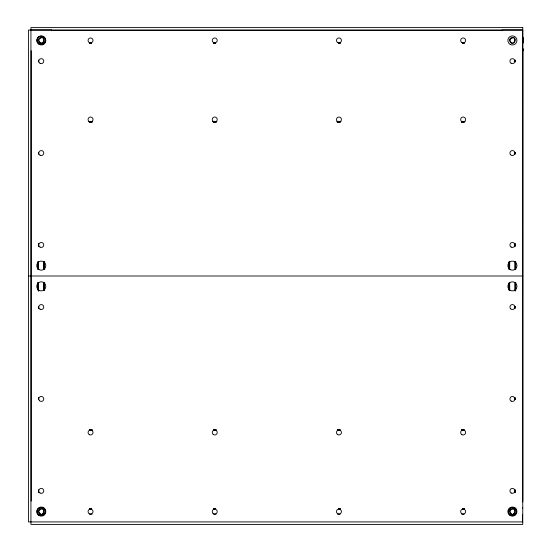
<?xml version="1.0" encoding="UTF-8"?>
<svg xmlns="http://www.w3.org/2000/svg" width="552" height="552" viewBox="0 0 552 552"><rect width="100%" height="100%" fill="white"/><g stroke="black" fill="none" stroke-linecap="round" stroke-linejoin="round"><path stroke-width="0.83" d="M522.709 49.797L522.454 50.453M522.723 36.805L522.468 37.432M522.765 507.916L522.502 508.544M30.96 30.684L31.188 30.284M522.489 521.571L522.489 514.429M515.306 508.675C511.732 504.818 505.666 510.883 509.524 514.457C513.091 518.314 519.156 512.249 515.306 508.675L515.954 508.026M30.926 29.925L51.626 29.925M502.044 29.925L522.744 29.925L522.64 501.216M522.765 30.084L28.449 30.084L28.449 521.916L522.765 521.916M51.612 30.47L502.044 30.47M522.723 37.791L523.551 37.791L523.551 42.759L522.723 42.759M89.507 43.084L91.232 43.084M213.527 43.056L215.245 43.084M338.404 43.084L340.129 43.084M462.424 43.084L464.149 43.056M89.507 43.173L91.232 43.173M213.527 43.173L215.245 43.173M338.404 43.173L340.129 43.173M462.424 43.173L464.149 43.173M89.507 43.311L91.232 43.311M213.527 43.311L215.245 43.311M338.404 43.311L340.129 43.311M462.424 43.311L464.149 43.311M522.723 48.969L523.551 48.969L523.551 50.625L522.723 50.625M522.744 50.694L522.765 501.216M88.644 121.716L92.087 121.744M212.665 121.716L216.97 121.716M336.685 121.716L340.991 121.716M461.562 121.716L465.012 121.716M89.507 121.833L92.087 121.833M213.527 121.833L216.108 121.833M337.548 121.833L340.129 121.833M461.562 121.833L464.149 121.833M89.507 121.971L92.087 121.971M213.527 121.971L216.108 121.971M337.548 121.971L340.129 121.971M461.562 121.971L464.149 121.971M89.507 122.158L92.087 122.158M213.527 122.158L216.108 122.158M337.548 122.158L340.129 122.158M461.562 122.158L464.149 122.158M28.449 276L522.765 276M89.527 429.884L92.108 429.884M213.541 429.884L216.129 429.884M337.562 429.884L340.149 429.884M461.582 429.884L464.17 429.884M89.527 430.029L92.108 430.029M213.541 430.029L216.129 430.029M337.562 430.029L340.149 430.029M461.582 430.029L464.17 430.029M89.527 508.689L91.246 508.689M213.541 508.689L215.266 508.689M338.424 508.689L340.149 508.689M462.445 508.689L464.17 508.689M89.527 514.167L92.108 514.167M213.541 514.167L216.129 514.167M337.562 514.167L340.149 514.167M461.582 514.167L464.17 514.167M522.468 30.284L522.723 30.912M522.447 43.311L522.709 43.939M522.502 501.402L522.765 502.03M522.627 50.694L522.627 501.216M515.727 261.703L515.727 269.452M515.727 282.369L515.727 290.124M515.513 261.703L515.513 269.452M515.513 282.369L515.513 290.124M515.327 261.703L515.327 269.452M515.327 282.369L515.327 290.124M515.188 60.168L515.188 61.893M515.188 152.324L515.188 154.042M515.188 243.618L515.188 246.199M515.188 261.703L515.188 269.452M515.188 282.369L515.188 290.987M515.188 306.484L515.188 308.209M515.188 397.778L515.188 399.503M515.188 489.934L515.188 492.515M515.099 60.168L515.099 61.893M515.099 152.324L515.099 154.042M515.071 243.618L515.099 246.199M515.071 261.703L515.099 269.452M515.099 282.369L515.099 290.987M515.071 306.484L515.099 308.209M515.099 397.778L515.099 399.503M515.099 489.934L515.071 492.515M509.703 261.703L509.675 269.452M509.675 282.369L509.703 290.124M509.586 261.703L509.586 269.452M509.586 282.369L509.586 290.124M509.448 261.703L509.448 269.452M509.448 282.369L509.448 290.124M509.337 261.703L509.337 269.452M509.337 282.369L509.337 290.124M509.261 261.703L509.261 269.452M509.261 282.369L509.261 290.124M509.047 261.703L509.047 269.452M509.047 283.231L509.047 290.124M502.044 30.684L502.044 30.284L51.612 30.284L51.612 30.684M44.608 261.717L44.608 269.473M44.608 283.252L44.608 290.138M44.395 261.717L44.395 269.473M44.395 282.389L44.395 290.138M44.208 261.717L44.208 269.473M44.208 282.389L44.208 290.138M44.07 261.717L44.07 269.473M44.07 282.389L44.07 290.138M43.953 261.717L43.981 269.473M43.981 282.389L43.953 290.138M38.557 60.189L38.557 61.907M38.557 152.338L38.557 154.063M38.557 243.632L38.557 246.22M38.557 261.717L38.557 269.473M38.557 282.389L38.585 291.001M38.557 306.505L38.557 308.223M38.585 397.799L38.557 399.517M38.557 489.948L38.585 492.536M38.467 60.189L38.467 61.907M38.467 152.338L38.467 154.063M38.467 243.632L38.467 246.22M38.467 261.717L38.467 269.473M38.467 282.389L38.467 291.001M38.467 306.505L38.467 308.223M38.467 397.799L38.467 399.517M38.467 489.948L38.467 492.536M38.329 261.717L38.329 269.473M38.329 282.389L38.329 290.138M38.143 261.717L38.143 269.473M38.143 282.389L38.143 290.138M37.929 261.717L37.929 269.473M37.929 282.389L37.929 290.138M31.188 50.715L31.188 501.147M38.633 39.875C43.263 50.998 47.113 31.084 38.633 39.875M38.64 510.986C43.263 522.123 47.113 502.203 38.64 510.986M37.329 39.22C35.776 44.236 44.063 46.458 45.229 41.331C46.782 36.315 38.495 34.093 37.329 39.22M37.329 510.51C35.776 515.527 44.063 517.748 45.229 512.622C46.782 507.605 38.495 505.384 37.329 510.51M509.848 39.482C512.622 51.219 519.584 31.981 509.848 39.482M509.889 510.6C512.663 522.337 519.625 503.107 509.889 510.6M522.765 27.6L30.933 27.6L30.933 524.4L522.765 524.4L522.765 27.6M92.108 430.111L89.527 430.111L92.108 430.146M216.129 430.111L213.541 430.111L216.129 430.146M340.149 430.111L337.562 430.111L340.149 430.146M464.17 430.111L461.582 430.111L464.17 430.146M91.246 508.772L89.527 508.772L91.246 508.806M215.266 508.772L213.541 508.772L215.266 508.806M340.149 508.772L338.424 508.772L340.149 508.806M464.17 508.772L462.445 508.772L464.17 508.806M40.041 493.019A2.484 2.484 0 0 0 43.767 490.866A2.484 2.484 0 0 0 40.041 488.713A2.484 2.484 0 0 0 40.041 493.019M510.655 308.809A2.484 2.484 0 0 0 514.809 307.692A2.484 2.484 0 0 0 511.766 304.649A2.484 2.484 0 0 0 510.655 308.809M212.989 513.326A2.484 2.484 0 0 0 217.143 512.208A2.484 2.484 0 0 0 214.1 509.165A2.484 2.484 0 0 0 212.989 513.326M461.389 513.326A2.484 2.484 0 0 0 465.543 512.208A2.484 2.484 0 0 0 462.5 509.165A2.484 2.484 0 0 0 461.389 513.326M511.173 493.019A2.484 2.484 0 0 0 514.899 490.866A2.484 2.484 0 0 0 511.173 488.713A2.484 2.484 0 0 0 511.173 493.019M510.138 515.513A4.554 4.554 0 0 0 516.969 511.566A4.554 4.554 0 0 0 510.138 507.619A4.554 4.554 0 0 0 510.138 515.513M39.006 515.513A4.554 4.554 0 0 0 45.837 511.566A4.554 4.554 0 0 0 39.006 507.619A4.554 4.554 0 0 0 39.006 515.513M511.173 401.111A2.484 2.484 0 0 0 514.899 398.958A2.484 2.484 0 0 0 511.173 396.805A2.484 2.484 0 0 0 511.173 401.111M40.041 309.203A2.484 2.484 0 0 0 43.767 307.05A2.484 2.484 0 0 0 40.041 304.897A2.484 2.484 0 0 0 40.041 309.203M39.523 400.717A2.484 2.484 0 0 0 43.677 399.6A2.484 2.484 0 0 0 40.634 396.557A2.484 2.484 0 0 0 39.523 400.717M510.138 290.297A4.554 4.554 0 0 0 516.969 286.35A4.554 4.554 0 0 0 510.138 282.403A4.554 4.554 0 0 0 510.138 290.297M39.006 290.297A4.554 4.554 0 0 0 45.837 286.35A4.554 4.554 0 0 0 39.006 282.403A4.554 4.554 0 0 0 39.006 290.297M89.307 513.719A2.484 2.484 0 0 0 93.033 511.566A2.484 2.484 0 0 0 89.307 509.413A2.484 2.484 0 0 0 89.307 513.719M337.707 513.719A2.484 2.484 0 0 0 341.433 511.566A2.484 2.484 0 0 0 337.707 509.413A2.484 2.484 0 0 0 337.707 513.719M89.307 434.645A2.484 2.484 0 0 0 93.033 432.492A2.484 2.484 0 0 0 89.307 430.339A2.484 2.484 0 0 0 89.307 434.645M213.507 434.645A2.484 2.484 0 0 0 217.233 432.492A2.484 2.484 0 0 0 213.507 430.339A2.484 2.484 0 0 0 213.507 434.645M461.907 434.645A2.484 2.484 0 0 0 465.633 432.492A2.484 2.484 0 0 0 461.907 430.339A2.484 2.484 0 0 0 461.907 434.645M337.707 434.645A2.484 2.484 0 0 0 341.433 432.492A2.484 2.484 0 0 0 337.707 430.339A2.484 2.484 0 0 0 337.707 434.645M40.041 63.287A2.484 2.484 0 0 0 43.767 61.134A2.484 2.484 0 0 0 40.041 58.981A2.484 2.484 0 0 0 40.041 63.287M511.173 247.103A2.484 2.484 0 0 0 514.899 244.95A2.484 2.484 0 0 0 511.173 242.797A2.484 2.484 0 0 0 511.173 247.103M213.507 42.587A2.484 2.484 0 0 0 217.233 40.434A2.484 2.484 0 0 0 213.507 38.281A2.484 2.484 0 0 0 213.507 42.587M461.907 42.587A2.484 2.484 0 0 0 465.633 40.434A2.484 2.484 0 0 0 461.907 38.281A2.484 2.484 0 0 0 461.907 42.587M511.173 63.287A2.484 2.484 0 0 0 514.899 61.134A2.484 2.484 0 0 0 511.173 58.981A2.484 2.484 0 0 0 511.173 63.287M510.138 44.381A4.554 4.554 0 0 0 516.969 40.434A4.554 4.554 0 0 0 510.138 36.487A4.554 4.554 0 0 0 510.138 44.381M39.006 44.381A4.554 4.554 0 0 0 45.837 40.434A4.554 4.554 0 0 0 39.006 36.487A4.554 4.554 0 0 0 39.006 44.381M510.655 154.801A2.484 2.484 0 0 0 514.809 153.684A2.484 2.484 0 0 0 511.766 150.641A2.484 2.484 0 0 0 510.655 154.801M40.041 247.103A2.484 2.484 0 0 0 43.767 244.95A2.484 2.484 0 0 0 40.041 242.797A2.484 2.484 0 0 0 40.041 247.103M40.041 155.195A2.484 2.484 0 0 0 43.767 153.042A2.484 2.484 0 0 0 40.041 150.889A2.484 2.484 0 0 0 40.041 155.195M510.138 269.597A4.554 4.554 0 0 0 516.969 265.65A4.554 4.554 0 0 0 510.138 261.703A4.554 4.554 0 0 0 510.138 269.597M39.006 269.597A4.554 4.554 0 0 0 45.837 265.65A4.554 4.554 0 0 0 39.006 261.703A4.554 4.554 0 0 0 39.006 269.597M89.307 42.587A2.484 2.484 0 0 0 93.033 40.434A2.484 2.484 0 0 0 89.307 38.281A2.484 2.484 0 0 0 89.307 42.587M337.707 42.587A2.484 2.484 0 0 0 341.433 40.434A2.484 2.484 0 0 0 337.707 38.281A2.484 2.484 0 0 0 337.707 42.587M89.307 121.661A2.484 2.484 0 0 0 93.033 119.508A2.484 2.484 0 0 0 89.307 117.355A2.484 2.484 0 0 0 89.307 121.661M212.989 121.267A2.484 2.484 0 0 0 217.143 120.15A2.484 2.484 0 0 0 214.1 117.107A2.484 2.484 0 0 0 212.989 121.267M461.907 121.661A2.484 2.484 0 0 0 465.633 119.508A2.484 2.484 0 0 0 461.907 117.355A2.484 2.484 0 0 0 461.907 121.661M337.189 121.267A2.484 2.484 0 0 0 341.343 120.15A2.484 2.484 0 0 0 338.3 117.107A2.484 2.484 0 0 0 337.189 121.267M510.365 515.106A4.092 4.092 0 0 0 516.499 511.566A4.092 4.092 0 0 0 510.365 508.026A4.092 4.092 0 0 0 510.365 515.106M510.993 514.022A2.836 2.836 0 0 0 515.251 511.566A2.836 2.836 0 0 0 510.993 509.11A2.836 2.836 0 0 0 510.993 514.022M39.861 514.022A2.836 2.836 0 0 0 44.119 511.566A2.836 2.836 0 0 0 39.861 509.11A2.836 2.836 0 0 0 39.861 514.022M39.233 515.106A4.092 4.092 0 0 0 45.367 511.566A4.092 4.092 0 0 0 39.233 508.026A4.092 4.092 0 0 0 39.233 515.106M39.861 42.732A2.836 2.836 0 0 0 44.112 40.275A2.836 2.836 0 0 0 39.861 37.819A2.836 2.836 0 0 0 39.861 42.732M39.233 43.815A4.092 4.092 0 0 0 45.367 40.275A4.092 4.092 0 0 0 39.233 36.736A4.092 4.092 0 0 0 39.233 43.815M510.973 42.732A2.836 2.836 0 0 0 515.23 40.275A2.836 2.836 0 0 0 510.973 37.819A2.836 2.836 0 0 0 510.973 42.732"/></g></svg>
